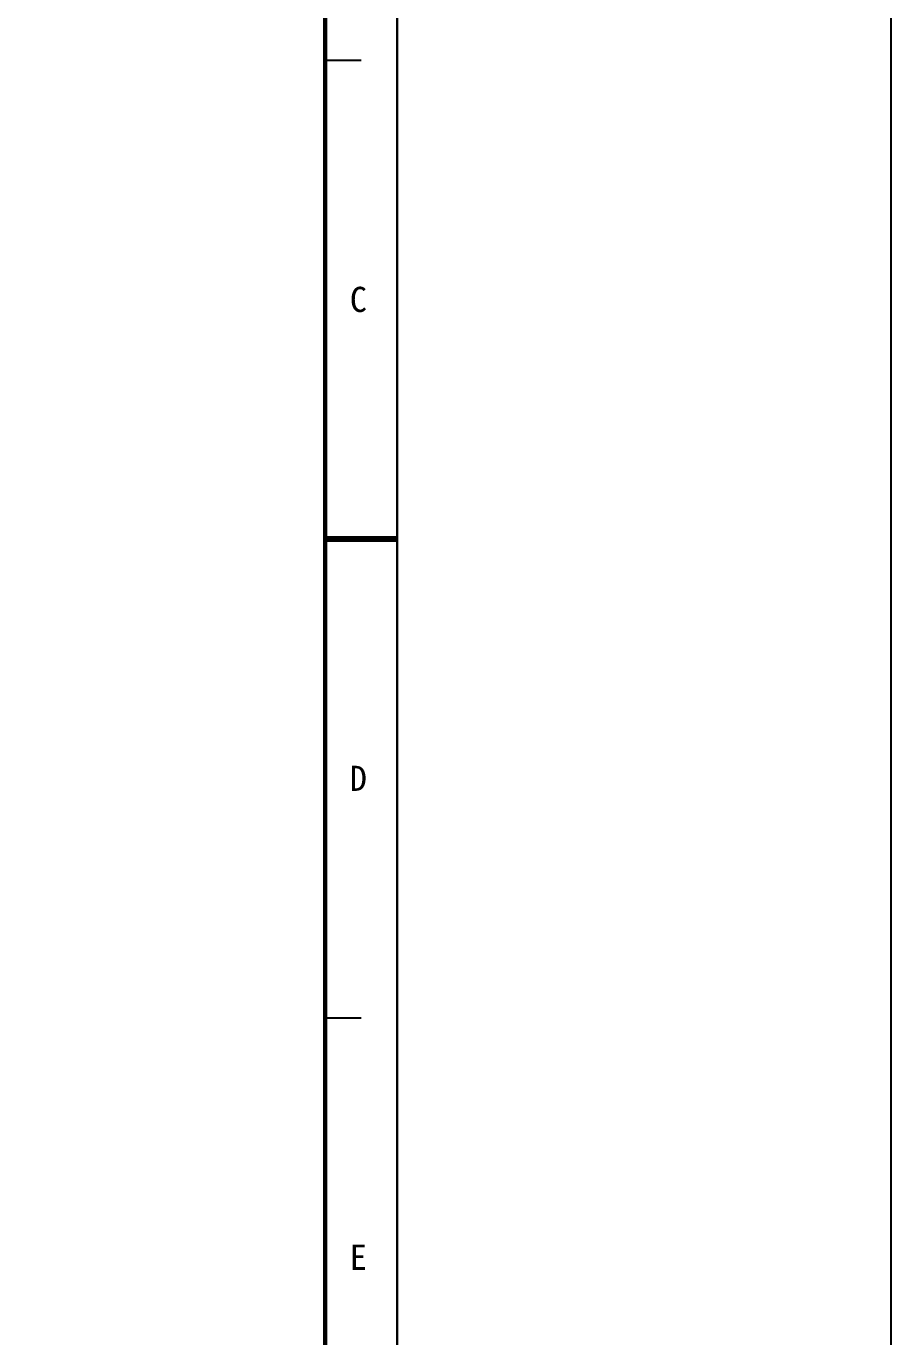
# Model space of a CAD drawing. Header units: millimetres. Extents: x 9671 to 25689, y -17516 to -2951.
# Drawn here: x 24923.5 to 25043.9, y -3397.1 to -3214.5 of the extents above; entities that cross this region are included whole.
import ezdxf

# ---------------------------------------------------------------- set-up
doc = ezdxf.new("R2010")
doc.units = ezdxf.units.MM
doc.layers.add('sb', color=2, linetype='Continuous')
doc.styles.add('QSDI', font='SimSun.ttf', dxfattribs={"width": 0.8})

# ---------------------------------------------------------------- blocks, each defined once
blk = doc.blocks.new('2#图框，横')
for p, q in [((8371.69, 420), (8371.69, 0)), ((8371.69, 0), (8371.69, 297)), ((8361.69, 276.67), (8366.69, 276.67)), ((8361.69, 143.33), (8366.69, 143.33))]:
    blk.add_line(p, q)
blk.add_lwpolyline([(7802.69, 10, 1, 1, 0), (7802.69, 410, 0.6, 0.6, 0), (8361.69, 410, 0.6, 0.6, 0), (8361.69, 10, 0.6, 0.6, 0)], format="xyseb", close=True)
for const_width in [0.8, 0.5]:
    blk.add_lwpolyline([(8361.69, 210), (8371.69, 210)], dxfattribs=dict(const_width=const_width))
at = {"style": 'QSDI'}
for s, p in [('C', (8365.11, 241.62)), ('D', (8365.11, 174.92)), ('E', (8365.11, 108.22))]:
    blk.add_text(s, height=3.5, dxfattribs=at).set_placement(p)

msp = doc.modelspace()

# ---------------------------------------------------------------- linework, layer by layer
at = {"layer": 'sb', "color": 4}
msp.add_lwpolyline([(22720.71, -2950.5), (25043.94, -2950.5), (25043.94, -3579.58), (22720.71, -3579.58)], close=True, dxfattribs=at)

# ---------------------------------------------------------------- block references
msp.add_blockref('2#图框，横', (16603.48, -3495.96))

doc.saveas('drawing.dxf')
